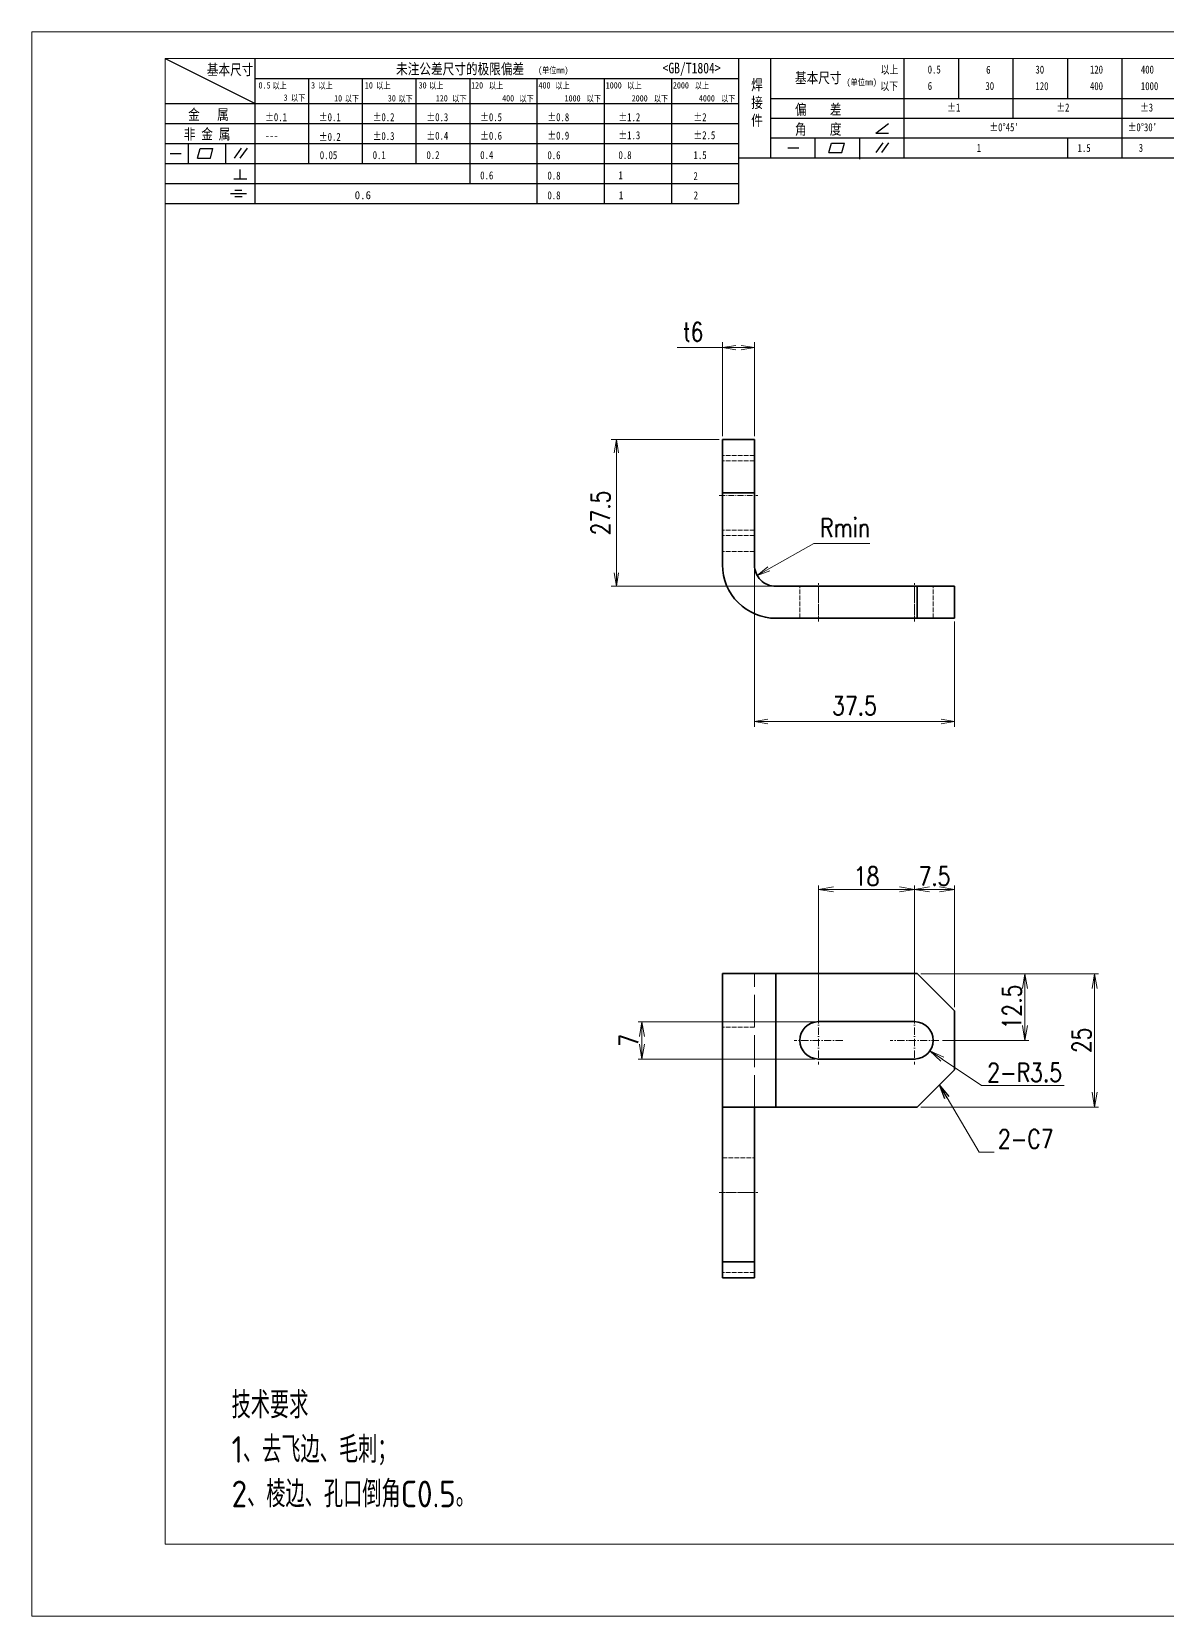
# Model space of a CAD drawing. Header units: millimetres. Extents: x -50143 to 104182, y -50696 to 54072.
# Drawn here: x -49723.8 to -49510.9, y 48681.1 to 48978.1 of the extents above; entities that cross this region are included whole.
import ezdxf

# ---------------------------------------------------------------- set-up
doc = ezdxf.new("R2010")
doc.units = ezdxf.units.MM
doc.header["$LTSCALE"] = 0.5
for name, pattern in [('AM_ISO02W050x2', [3.75, 3, -0.75]), ('AM_ISO08W050x2', [9, 6, -0.75, 1.5, -0.75]), ('DASHDOT', [18.5, 12, -3, 0.5, -3]), ('DASHED', [15, 12, -3])]:
    doc.linetypes.add(name, pattern=pattern)
for name, color, linetype, lineweight in [('DIM', 3, 'Continuous', 13), ('中心线', 2, 'AM_ISO08W050x2', 18), ('图框', 7, 'Continuous', 18), ('标注线', 3, 'Continuous', 18), ('粗实线', 7, 'Continuous', 35), ('虚线', 1, 'AM_ISO02W050x2', 18)]:
    doc.layers.add(name, color=color, linetype=linetype, lineweight=lineweight)
doc.layers.add('图\\M+19E79\\M+195B6\\M+18E9A', color=7, linetype='Continuous')
doc.layers.add('打印', color=7, linetype='Continuous', lineweight=15, plot=False)
doc.layers.add('打印-禁用', color=7, linetype='Continuous', lineweight=15, plot=False)
doc.styles.add('DIM', font='romans.shx', dxfattribs={"width": 0.8, "bigfont": 'bigfont.shx'})
doc.styles.add('国标', font='simfang.ttf', dxfattribs={"width": 0.8})
doc.styles.add('机械长仿宋', font='gbenor.shx', dxfattribs={"height": 1, "bigfont": 'gbcbig.shx'})
doc.dimstyles.new('DEH 1-1', dxfattribs={"dimtxt": 3.5, "dimasz": 2.5, "dimexe": 1, "dimexo": 0.625, "dimgap": 1.2, "dimtad": 1, "dimtoh": 1, "dimdsep": 46, "dimtxsty": 'DIM', "dimblk": 'OPEN', "dimcen": 0, "dimclrd": 8, "dimclre": 8, "dimclrt": 2, "dimazin": 2, "dimtfac": 0.5, "dimtmove": 0, "dimatfit": 3, "dimldrblk": 'OPEN', "dimfxl": 0, "dimtolj": 2, "dimlwd": 18, "dimlwe": 18, "dimarcsym": 0})
doc.dimstyles.new('DEH 1-1$0', dxfattribs={"dimtxt": 3.5, "dimasz": 2.5, "dimexe": 1, "dimexo": 0.625, "dimgap": 1.2, "dimtad": 1, "dimzin": 9, "dimdsep": 46, "dimtxsty": 'DIM', "dimblk": 'OPEN', "dimcen": 0, "dimclrd": 8, "dimclre": 8, "dimclrt": 2, "dimazin": 2, "dimtfac": 0.5, "dimtmove": 0, "dimatfit": 3, "dimldrblk": 'OPEN', "dimfxl": 0, "dimtolj": 2, "dimlwd": 18, "dimlwe": 18, "dimarcsym": 0})
doc.dimstyles.new('DEH 1-1$4', dxfattribs={"dimtxt": 3.5, "dimasz": 2.5, "dimexe": 1, "dimexo": 0.625, "dimgap": 1.2, "dimtad": 1, "dimtoh": 1, "dimdsep": 46, "dimtxsty": 'DIM', "dimblk": 'OPEN', "dimcen": 0, "dimclrd": 8, "dimclre": 8, "dimclrt": 2, "dimazin": 2, "dimtfac": 0.5, "dimtofl": 0, "dimtmove": 0, "dimatfit": 3, "dimldrblk": 'OPEN', "dimfxl": 0, "dimtolj": 2, "dimlwd": 18, "dimlwe": 18, "dimarcsym": 0})

# ---------------------------------------------------------------- blocks, each defined once
blk = doc.blocks.new('GZDEH零件A3图框V01版')
at = {"layer": '图\\M+19E79\\M+195B6\\M+18E9A', "color": 9}
for p, q in [((2882.49, -1554.46), (2899.37, -1562.92)), ((2899.37, -1581.67), (2899.37, -1554.46)), ((2990.09, -1581.67), (2990.09, -1554.46)), ((2996.09, -1573.08), (2996.09, -1554.46)), ((3021.09, -1561.98), (3021.09, -1554.46)), ((3031.31, -1561.98), (3031.31, -1554.46)), ((3041.53, -1561.98), (3041.53, -1554.46)), ((3051.75, -1561.98), (3051.75, -1554.46)), ((3061.98, -1561.98), (3061.98, -1554.46)), ((2899.37, -1558.24), (2990.09, -1558.24)), ((2909.45, -1574.17), (2909.45, -1558.24)), ((2919.53, -1574.17), (2919.53, -1558.24)), ((2929.61, -1574.17), (2929.61, -1558.24)), ((2939.69, -1577.92), (2939.69, -1558.24)), ((2952.29, -1581.67), (2952.29, -1558.24)), ((2964.89, -1581.67), (2964.89, -1558.24)), ((2977.49, -1581.67), (2977.49, -1558.24)), ((2996.09, -1561.98), (3113.09, -1561.98)), ((3021.09, -1573.08), (3021.09, -1561.98)), ((3041.53, -1565.68), (3041.53, -1561.98)), ((3061.98, -1573.08), (3061.98, -1561.98)), ((2882.49, -1562.92), (2990.09, -1562.92)), ((2882.49, -1566.67), (2990.09, -1566.67)), ((2996.09, -1565.68), (3113.09, -1565.68)), ((3015.75, -1568.51), (3018.15, -1566.66)), ((2882.49, -1570.42), (2990.09, -1570.42)), ((2886.92, -1574.12), (2886.92, -1570.42)), ((2893.91, -1574.12), (2893.91, -1570.42)), ((2996.09, -1569.38), (3113.09, -1569.38)), ((3004.42, -1573.08), (3004.42, -1569.38)), ((3006.97, -1572.12), (3007.45, -1570.33)), ((3007.45, -1570.33), (3009.86, -1570.33)), ((3009.39, -1572.12), (3009.86, -1570.33)), ((3012.75, -1573.08), (3012.75, -1569.38)), ((3015.75, -1568.51), (3018.15, -1568.51)), ((3015.81, -1572.12), (3017.15, -1570.26)), ((3016.89, -1572.12), (3018.23, -1570.26)), ((3051.75, -1573.08), (3051.75, -1569.38)), ((2883.43, -1572.27), (2885.49, -1572.27)), ((2888.59, -1573.16), (2889.07, -1571.37)), ((2888.59, -1573.16), (2891, -1573.16)), ((2889.07, -1571.37), (2891.48, -1571.37)), ((2891, -1573.16), (2891.48, -1571.37)), ((2895.52, -1573.16), (2896.85, -1571.3)), ((2896.6, -1573.16), (2897.94, -1571.3)), ((2990.09, -1573.08), (3113.09, -1573.08)), ((2999.26, -1571.23), (3001.32, -1571.23)), ((3006.97, -1572.12), (3009.39, -1572.12)), ((3012.75, -1573.33), (3012.75, -1573.08)), ((2882.49, -1574.17), (2990.09, -1574.17)), ((2895.42, -1577.05), (2897.81, -1577.05)), ((2896.58, -1577.05), (2896.58, -1575.28)), ((2882.49, -1577.92), (2990.09, -1577.92)), ((2894.79, -1579.77), (2897.77, -1579.77)), ((2895.57, -1579.17), (2896.92, -1579.17)), ((2882.49, -1581.67), (2990.09, -1581.67)), ((2895.57, -1580.37), (2896.93, -1580.37))]:
    blk.add_line(p, q, dxfattribs=at)
at = {"layer": '图框', "linetype": 'Continuous'}
for p, q in [((2882.49, -1554.46), (2882.49, -1832.96)), ((3272.49, -1554.46), (2882.49, -1554.46)), ((2882.49, -1832.96), (3272.49, -1832.96))]:
    blk.add_line(p, q, dxfattribs=at)
at = {"layer": '打印-禁用', "linetype": 'Continuous'}
for p, q in [((2857.49, -1549.46), (2857.49, -1846.46)), ((3277.49, -1549.46), (2857.49, -1549.46)), ((2857.49, -1846.46), (3277.49, -1846.46))]:
    blk.add_line(p, q, dxfattribs=at)
at = {"layer": '图\\M+19E79\\M+195B6\\M+18E9A', "color": 9, "style": '国标', "width": 0.8}
for s, height, p in [('基本尺寸', 2, (2890.33, -1557.58)), ('未注公差尺寸的极限偏差', 2, (2925.81, -1557.44)), ('<GB/T1804>', 2, (2975.78, -1557.27)), ('以上', 1.5, (3016.64, -1557.33)), ('0.5', 1.5, (3025.49, -1557.3)), ('6', 1.5, (3036.45, -1557.34)), ('30', 1.5, (3045.69, -1557.31)), ('120', 1.5, (3055.91, -1557.31)), ('400', 1.5, (3065.46, -1557.31)), ('30', 1.2, (2930.04, -1560.11)), ('基本尺寸', 2, (3000.6, -1559.1)), ('以下', 1.5, (3016.58, -1560.43)), ('6', 1.5, (3025.49, -1560.38)), ('30', 1.5, (3036.31, -1560.39)), ('120', 1.5, (3045.69, -1560.41)), ('400', 1.5, (3055.91, -1560.41)), ('1000', 1.5, (3065.46, -1560.41)), ('金   属', 2, (2886.82, -1565.98)), ('±0.1', 1.5, (2901.27, -1566.23)), ('±0.1', 1.5, (2911.35, -1566.23)), ('±0.2', 1.5, (2921.43, -1566.23)), ('±0.3', 1.5, (2931.51, -1566.23)), ('±0.5', 1.5, (2941.59, -1566.23)), ('±0.8', 1.5, (2954.19, -1566.23)), ('±1.2', 1.5, (2967.51, -1566.23)), ('±2', 1.5, (2981.58, -1566.23)), ('偏    差', 2, (3000.6, -1565.04)), ('±1', 1.5, (3029.16, -1564.42)), ('±2', 1.5, (3049.61, -1564.42)), ('±3', 1.5, (3065.3, -1564.42)), ('非 金 属', 2, (2886.02, -1569.65)), ('±0.3', 1.5, (2921.43, -1569.77)), ('±0.4', 1.5, (2931.51, -1569.71)), ('±0.6', 1.5, (2941.59, -1569.71)), ('±0.9', 1.5, (2954.19, -1569.68)), ('±1.3', 1.5, (2967.51, -1569.62)), ('±2.5', 1.5, (2981.58, -1569.61)), ('角    度', 2, (3000.6, -1568.74)), ("±0%%D45'", 1.5, (3037.06, -1568.12)), ("±0%%D30'", 1.5, (3062.98, -1568.12)), ('---', 1.5, (2901.27, -1569.65)), ('±0.2', 1.5, (2911.35, -1569.92)), ('1', 1.5, (3034.69, -1571.98)), ('1.5', 1.5, (3053.59, -1572.01)), ('3', 1.5, (3065.05, -1571.98)), ('0.1', 1.5, (2921.43, -1573.34)), ('0.2', 1.5, (2931.51, -1573.33)), ('0.4', 1.5, (2941.59, -1573.33)), ('0.6', 1.5, (2954.19, -1573.35)), ('0.8', 1.5, (2967.51, -1573.33)), ('1.5', 1.5, (2981.58, -1573.34)), ('0.6', 1.5, (2941.59, -1577.14)), ('0.8', 1.5, (2954.19, -1577.17)), ('1', 1.5, (2967.51, -1577.12)), ('2', 1.5, (2981.58, -1577.26)), ('0.8', 1.5, (2954.19, -1580.87)), ('1', 1.5, (2967.59, -1580.86)), ('2', 1.5, (2981.62, -1580.89))]:
    blk.add_text(s, height=height, dxfattribs=at).set_placement(p)
at = {"layer": '图\\M+19E79\\M+195B6\\M+18E9A', "color": 9, "lineweight": 15, "style": '国标', "width": 0.8}
for s, p in [('(单位mm)', (2952.44, -1557.27)), ('0.5', (2900.03, -1560.11)), ('以上', (2902.64, -1560.16)), ('3', (2909.88, -1560.11)), ('以上', (2911.25, -1560.16)), ('10', (2919.96, -1560.11)), ('以上', (2922.09, -1560.16)), ('以上', (2932.02, -1560.16)), ('120', (2939.88, -1560.11)), ('以上', (2943.21, -1560.16)), ('400', (2952.52, -1560.11)), ('以上', (2955.68, -1560.16)), ('1000', (2965.12, -1560.11)), ('以上', (2969.16, -1560.16)), ('2000', (2977.72, -1560.11)), ('以上', (2981.8, -1560.16)), ('(单位mm)', (3010.27, -1559.51)), ('3', (2904.73, -1562.41)), ('以下', (2906.1, -1562.46)), ('10', (2914.19, -1562.54)), ('以下', (2916.18, -1562.59)), ('30', (2924.27, -1562.54)), ('以下', (2926.26, -1562.59)), ('120', (2933.26, -1562.54)), ('以下', (2936.34, -1562.59)), ('400', (2945.7, -1562.54)), ('以下', (2948.94, -1562.59)), ('1000', (2957.41, -1562.54)), ('以下', (2961.54, -1562.59)), ('2000', (2969.99, -1562.54)), ('以下', (2974.14, -1562.59)), ('4000', (2982.59, -1562.54)), ('以下', (2986.74, -1562.59))]:
    blk.add_text(s, height=1.2, dxfattribs=at).set_placement(p)
at = {"layer": '图\\M+19E79\\M+195B6\\M+18E9A', "color": 9, "lineweight": 13, "style": '国标'}
blk.add_text('0.6', height=1.5, dxfattribs=at).set_placement((2918.05, -1580.85))
at = {"layer": '图\\M+19E79\\M+195B6\\M+18E9A', "color": 9, "insert": (2992.39, -1558.41), "char_height": 2, "width": 3.1877, "attachment_point": 1, "style": '国标'}
blk.add_mtext('焊\\P接\\P件', dxfattribs=at)
at = {"layer": '图\\M+19E79\\M+195B6\\M+18E9A', "color": 9, "insert": (2911.51, -1573.37), "char_height": 1.5, "attachment_point": 7, "style": '国标'}
blk.add_mtext_dynamic_manual_height_columns('0.05', width=5.1982, gutter_width=12.5, heights=[0], dxfattribs=at)
blk = doc.blocks.new('DEH A3')
at = {"layer": '图框'}
blk.add_blockref('GZDEH零件A3图框V01版', (-2857.49, 1846.46), dxfattribs=at)
blk = doc.blocks.new('_Open')
at = {"color": 0, "linetype": 'ByBlock', "lineweight": -2}
for p, q in [((-1, 0.17), (0, 0)), ((-1, -0.17), (0, 0)), ((0, 0), (-1, 0))]:
    blk.add_line(p, q, dxfattribs=at)
blk = doc.blocks.new('*D20')
at = {"layer": 'Defpoints', "color": 0, "transparency": 16777216}
for p in [(-49594.26, 48901.66), (-49614.16, 48874.16), (-49571.01, 48874.16)]:
    blk.add_point(p, dxfattribs=at)
at = {"layer": '标注线', "color": 8, "lineweight": 18, "transparency": 16777216}
for p, q in [((-49594.89, 48901.66), (-49615.16, 48901.66)), ((-49614.16, 48899.16), (-49614.16, 48876.66)), ((-49571.64, 48874.16), (-49615.16, 48874.16))]:
    blk.add_line(p, q, dxfattribs=at)
at = {"layer": '标注线', "color": 8, "lineweight": 18, "transparency": 16777216, "xscale": 2.5, "yscale": 2.5, "zscale": 2.5}
for p, rotation in [((-49614.16, 48901.66), 90), ((-49614.16, 48874.16), 270)]:
    blk.add_blockref('_Open', p, dxfattribs=dict(at, rotation=rotation))
at = {"layer": '标注线', "color": 2, "transparency": 16777216, "insert": (-49617.11, 48887.91), "char_height": 3.5, "attachment_point": 5, "rotation": 90, "style": 'DIM'}
blk.add_mtext('\\A2;27.5', dxfattribs=at)
blk = doc.blocks.new('*D21')
at = {"layer": 'Defpoints', "color": 0, "transparency": 16777216}
for p in [(-49588.26, 48884.91), (-49550.76, 48868.16), (-49550.76, 48848.83)]:
    blk.add_point(p, dxfattribs=at)
at = {"layer": '标注线', "color": 8, "lineweight": 18, "transparency": 16777216}
for p, q in [((-49588.26, 48884.29), (-49588.26, 48847.83)), ((-49550.76, 48867.54), (-49550.76, 48847.83)), ((-49585.76, 48848.83), (-49553.26, 48848.83))]:
    blk.add_line(p, q, dxfattribs=at)
at = {"layer": '标注线', "color": 8, "lineweight": 18, "transparency": 16777216, "xscale": 2.5, "yscale": 2.5, "zscale": 2.5, "rotation": 180}
blk.add_blockref('_Open', (-49588.26, 48848.83), dxfattribs=at)
at = {"layer": '标注线', "color": 8, "lineweight": 18, "transparency": 16777216, "xscale": 2.5, "yscale": 2.5, "zscale": 2.5}
blk.add_blockref('_Open', (-49550.76, 48848.83), dxfattribs=at)
at = {"layer": '标注线', "color": 2, "transparency": 16777216, "insert": (-49569.51, 48851.78), "char_height": 3.5, "attachment_point": 5, "style": 'DIM'}
blk.add_mtext('\\A2;37.5', dxfattribs=at)
blk = doc.blocks.new('*D22')
at = {"layer": 'Defpoints', "color": 0, "transparency": 16777216}
for p in [(-49594.26, 48918.89), (-49594.26, 48901.66), (-49588.26, 48901.66)]:
    blk.add_point(p, dxfattribs=at)
at = {"layer": '标注线', "color": 8, "lineweight": 18, "transparency": 16777216}
for p, q in [((-49594.26, 48918.89), (-49602.76, 48918.89)), ((-49594.26, 48902.29), (-49594.26, 48919.89)), ((-49590.76, 48918.89), (-49591.76, 48918.89)), ((-49588.26, 48902.29), (-49588.26, 48919.89))]:
    blk.add_line(p, q, dxfattribs=at)
at = {"layer": '标注线', "color": 8, "lineweight": 18, "transparency": 16777216, "xscale": 2.5, "yscale": 2.5, "zscale": 2.5, "rotation": 180}
blk.add_blockref('_Open', (-49594.26, 48918.89), dxfattribs=at)
at = {"layer": '标注线', "color": 8, "lineweight": 18, "transparency": 16777216, "xscale": 2.5, "yscale": 2.5, "zscale": 2.5}
blk.add_blockref('_Open', (-49588.26, 48918.89), dxfattribs=at)
at = {"layer": '标注线', "color": 2, "transparency": 16777216, "insert": (-49599.76, 48921.84), "char_height": 3.5, "attachment_point": 5, "style": 'DIM'}
blk.add_mtext('\\A2;{\\Fromans,bigfont|c134;t}6', dxfattribs=at)
blk = doc.blocks.new('*D23')
at = {"layer": 'Defpoints', "color": 0, "transparency": 16777216}
for p in [(-49584.26, 48878.16), (-49587.74, 48876.19)]:
    blk.add_point(p, dxfattribs=at)
at = {"layer": '标注线', "color": 8, "lineweight": 18, "transparency": 16777216}
for p, q in [((-49577.16, 48882.18), (-49585.57, 48877.42)), ((-49566.62, 48882.18), (-49577.16, 48882.18))]:
    blk.add_line(p, q, dxfattribs=at)
at = {"layer": '标注线', "color": 8, "lineweight": 18, "transparency": 16777216, "xscale": 2.5, "yscale": 2.5, "zscale": 2.5, "rotation": 209.4761640754798}
blk.add_blockref('_Open', (-49587.74, 48876.19), dxfattribs=at)
at = {"layer": '标注线', "color": 2, "transparency": 16777216, "insert": (-49571.29, 48885.13), "char_height": 3.5, "attachment_point": 5, "style": 'DIM'}
blk.add_mtext('\\A2;{\\Fromans,bigfont|c134;Rmin}', dxfattribs=at)
blk = doc.blocks.new('*D32')
at = {"layer": 'Defpoints', "color": 0, "transparency": 16777216}
for p in [(-49557.76, 48801.55), (-49524.48, 48801.55), (-49557.76, 48776.55)]:
    blk.add_point(p, dxfattribs=at)
at = {"layer": 'DIM', "color": 8, "lineweight": 18, "transparency": 16777216}
for p, q in [((-49557.06, 48801.55), (-49523.78, 48801.55)), ((-49524.48, 48779.35), (-49524.48, 48798.75)), ((-49557.06, 48776.55), (-49523.78, 48776.55))]:
    blk.add_line(p, q, dxfattribs=at)
at = {"layer": 'DIM', "color": 8, "lineweight": 18, "transparency": 16777216, "xscale": 2.8, "yscale": 2.8, "zscale": 2.8}
for p, rotation in [((-49524.48, 48801.55), 90), ((-49524.48, 48776.55), 270)]:
    blk.add_blockref('_Open', p, dxfattribs=dict(at, rotation=rotation))
at = {"layer": 'DIM', "color": 2, "transparency": 16777216, "insert": (-49526.93, 48789.05), "char_height": 3.5, "attachment_point": 5, "rotation": 90, "style": 'DIM'}
blk.add_mtext('\\A2;25', dxfattribs=at)
blk = doc.blocks.new('*D33')
at = {"layer": 'Defpoints', "color": 0, "transparency": 16777216}
for p in [(-49550.76, 48817.35), (-49550.76, 48794.55), (-49558.26, 48792.55)]:
    blk.add_point(p, dxfattribs=at)
at = {"layer": 'DIM', "color": 8, "lineweight": 18, "transparency": 16777216}
for p, q in [((-49558.26, 48793.25), (-49558.26, 48818.05)), ((-49550.76, 48795.25), (-49550.76, 48818.05)), ((-49555.46, 48817.35), (-49553.56, 48817.35))]:
    blk.add_line(p, q, dxfattribs=at)
at = {"layer": 'DIM', "color": 8, "lineweight": 18, "transparency": 16777216, "xscale": 2.8, "yscale": 2.8, "zscale": 2.8, "rotation": 180}
blk.add_blockref('_Open', (-49558.26, 48817.35), dxfattribs=at)
at = {"layer": 'DIM', "color": 8, "lineweight": 18, "transparency": 16777216, "xscale": 2.8, "yscale": 2.8, "zscale": 2.8}
blk.add_blockref('_Open', (-49550.76, 48817.35), dxfattribs=at)
at = {"layer": 'DIM', "color": 2, "transparency": 16777216, "insert": (-49554.51, 48819.8), "char_height": 3.5, "attachment_point": 5, "style": 'DIM'}
blk.add_mtext('\\A2;7.5', dxfattribs=at)
blk = doc.blocks.new('*D34')
at = {"layer": 'Defpoints', "color": 0, "transparency": 16777216}
for p in [(-49558.26, 48817.35), (-49576.26, 48792.55), (-49558.26, 48792.55)]:
    blk.add_point(p, dxfattribs=at)
at = {"layer": 'DIM', "color": 8, "lineweight": 18, "transparency": 16777216}
for p, q in [((-49576.26, 48793.25), (-49576.26, 48818.05)), ((-49558.26, 48793.25), (-49558.26, 48818.05)), ((-49573.46, 48817.35), (-49561.06, 48817.35))]:
    blk.add_line(p, q, dxfattribs=at)
at = {"layer": 'DIM', "color": 8, "lineweight": 18, "transparency": 16777216, "xscale": 2.8, "yscale": 2.8, "zscale": 2.8, "rotation": 180}
blk.add_blockref('_Open', (-49576.26, 48817.35), dxfattribs=at)
at = {"layer": 'DIM', "color": 8, "lineweight": 18, "transparency": 16777216, "xscale": 2.8, "yscale": 2.8, "zscale": 2.8}
blk.add_blockref('_Open', (-49558.26, 48817.35), dxfattribs=at)
at = {"layer": 'DIM', "color": 2, "transparency": 16777216, "insert": (-49567.26, 48819.8), "char_height": 3.5, "attachment_point": 5, "style": 'DIM'}
blk.add_mtext('\\A2;18', dxfattribs=at)
blk = doc.blocks.new('*D35')
at = {"layer": 'Defpoints', "color": 0, "transparency": 16777216}
for p in [(-49557.76, 48801.55), (-49537.55, 48801.55), (-49553.71, 48789.05)]:
    blk.add_point(p, dxfattribs=at)
at = {"layer": 'DIM', "color": 8, "lineweight": 18, "transparency": 16777216}
for p, q in [((-49557.06, 48801.55), (-49536.85, 48801.55)), ((-49537.55, 48791.85), (-49537.55, 48798.75)), ((-49553.01, 48789.05), (-49536.85, 48789.05))]:
    blk.add_line(p, q, dxfattribs=at)
at = {"layer": 'DIM', "color": 8, "lineweight": 18, "transparency": 16777216, "xscale": 2.8, "yscale": 2.8, "zscale": 2.8}
for p, rotation in [((-49537.55, 48801.55), 90), ((-49537.55, 48789.05), 270)]:
    blk.add_blockref('_Open', p, dxfattribs=dict(at, rotation=rotation))
at = {"layer": 'DIM', "color": 2, "transparency": 16777216, "insert": (-49539.99, 48795.3), "char_height": 3.5, "attachment_point": 5, "rotation": 90, "style": 'DIM'}
blk.add_mtext('\\A2;12.5', dxfattribs=at)
blk = doc.blocks.new('*D36')
at = {"layer": 'Defpoints', "color": 0, "transparency": 16777216}
for p in [(-49558.26, 48789.05), (-49555.36, 48787.1)]:
    blk.add_point(p, dxfattribs=at)
at = {"layer": 'DIM', "color": 8, "lineweight": 18, "transparency": 16777216}
for p, q in [((-49545.71, 48780.6), (-49553.04, 48785.54)), ((-49530.21, 48780.6), (-49545.71, 48780.6))]:
    blk.add_line(p, q, dxfattribs=at)
at = {"layer": 'DIM', "color": 8, "lineweight": 18, "transparency": 16777216, "xscale": 2.8, "yscale": 2.8, "zscale": 2.8, "rotation": 146.05047410449}
blk.add_blockref('_Open', (-49555.36, 48787.1), dxfattribs=at)
at = {"layer": 'DIM', "color": 2, "transparency": 16777216, "insert": (-49537.61, 48783.05), "char_height": 3.5, "attachment_point": 5, "style": 'DIM'}
blk.add_mtext('\\A2;{\\Fromans,bigfont|c134;2-}R3.5', dxfattribs=at)
blk = doc.blocks.new('*D269')
at = {"layer": 'Defpoints', "color": 0, "transparency": 16777216}
for p in [(-49609.36, 48792.55), (-49576.26, 48792.55), (-49576.26, 48785.55)]:
    blk.add_point(p, dxfattribs=at)
at = {"layer": 'DIM', "color": 8, "lineweight": 18, "transparency": 16777216}
for p, q in [((-49576.96, 48792.55), (-49610.05, 48792.55)), ((-49609.36, 48788.35), (-49609.36, 48789.75)), ((-49576.96, 48785.55), (-49610.05, 48785.55))]:
    blk.add_line(p, q, dxfattribs=at)
at = {"layer": 'DIM', "color": 8, "lineweight": 18, "transparency": 16777216, "xscale": 2.8, "yscale": 2.8, "zscale": 2.8}
for p, rotation in [((-49609.36, 48792.55), 90), ((-49609.36, 48785.55), 270)]:
    blk.add_blockref('_Open', p, dxfattribs=dict(at, rotation=rotation))
at = {"layer": 'DIM', "color": 2, "transparency": 16777216, "insert": (-49611.8, 48789.05), "char_height": 3.5, "attachment_point": 5, "rotation": 90, "style": 'DIM'}
blk.add_mtext('\\A2;7', dxfattribs=at)

msp = doc.modelspace()

# ---------------------------------------------------------------- linework, layer by layer
at = {"layer": '中心线', "linetype": 'DASHDOT', "ltscale": 0.179999}
for p, q in [((-49594.861, 48891.16), (-49587.661, 48891.16)), ((-49558.261, 48867.56), (-49558.261, 48874.76))]:
    msp.add_line(p, q, dxfattribs=at)
at = {"layer": '中心线', "linetype": 'DASHDOT', "ltscale": 0.180002}
for p, q in [((-49576.261, 48867.56), (-49576.261, 48874.76)), ((-49594.861, 48760.555), (-49587.661, 48760.555))]:
    msp.add_line(p, q, dxfattribs=at)
at = {"layer": '中心线', "linetype": 'DASHDOT', "ltscale": 0.227502}
for p, q in [((-49576.261, 48793.605), (-49576.261, 48784.505)), ((-49558.261, 48793.605), (-49558.261, 48784.505))]:
    msp.add_line(p, q, dxfattribs=at)
at = {"layer": '中心线', "linetype": 'DASHDOT', "ltscale": 0.227499}
for p, q in [((-49571.711, 48789.055), (-49580.811, 48789.055)), ((-49553.711, 48789.055), (-49562.811, 48789.055))]:
    msp.add_line(p, q, dxfattribs=at)
at = {"layer": '打印'}
msp.add_lwpolyline([(-49723.782, 48978.103), (-49303.782, 48978.103), (-49303.782, 48681.103), (-49723.782, 48681.103)], close=True, dxfattribs=at)
at = {"layer": '粗实线', "ltscale": 0.15}
for p, q in [((-49588.261, 48901.66), (-49594.261, 48901.66)), ((-49588.261, 48891.66), (-49594.261, 48891.66)), ((-49557.761, 48874.16), (-49557.761, 48868.16)), ((-49550.761, 48874.16), (-49550.761, 48868.16)), ((-49588.261, 48747.555), (-49594.261, 48747.555)), ((-49588.261, 48744.555), (-49594.261, 48744.555))]:
    msp.add_line(p, q, dxfattribs=at)
at = {"layer": '粗实线', "ltscale": 0.25}
for p, q in [((-49594.261, 48891.66), (-49594.261, 48901.66)), ((-49588.261, 48891.66), (-49588.261, 48901.66)), ((-49584.261, 48801.555), (-49594.261, 48801.555)), ((-49584.261, 48776.555), (-49594.261, 48776.555))]:
    msp.add_line(p, q, dxfattribs=at)
at = {"layer": '粗实线', "ltscale": 0.3375}
for p, q in [((-49594.261, 48891.66), (-49594.261, 48878.16)), ((-49588.261, 48878.16), (-49588.261, 48891.66))]:
    msp.add_line(p, q, dxfattribs=at)
at = {"layer": '粗实线'}
for p, q in [((-49584.261, 48874.16), (-49557.761, 48874.16)), ((-49584.261, 48868.16), (-49557.761, 48868.16)), ((-49594.261, 48776.555), (-49594.261, 48801.555)), ((-49584.261, 48776.555), (-49584.261, 48801.555)), ((-49584.261, 48801.555), (-49557.761, 48801.555)), ((-49594.261, 48747.555), (-49594.261, 48776.555)), ((-49588.261, 48747.555), (-49588.261, 48776.555)), ((-49584.261, 48776.555), (-49557.761, 48776.555))]:
    msp.add_line(p, q, dxfattribs=at)
at = {"layer": '粗实线', "ltscale": 0.175}
for p, q in [((-49550.761, 48874.16), (-49557.761, 48874.16)), ((-49557.761, 48868.16), (-49550.761, 48868.16))]:
    msp.add_line(p, q, dxfattribs=at)
at = {"layer": '粗实线', "ltscale": 0.247487}
for p, q in [((-49557.761, 48801.555), (-49550.761, 48794.555)), ((-49557.761, 48776.555), (-49550.761, 48783.555))]:
    msp.add_line(p, q, dxfattribs=at)
at = {"layer": '粗实线', "ltscale": 0.275}
msp.add_line((-49550.761, 48794.555), (-49550.761, 48783.555), dxfattribs=at)
at = {"layer": '粗实线', "ltscale": 0.45}
for p, q in [((-49558.261, 48792.555), (-49576.261, 48792.555)), ((-49576.261, 48785.555), (-49558.261, 48785.555))]:
    msp.add_line(p, q, dxfattribs=at)
at = {"layer": '粗实线', "ltscale": 0.075}
for p, q in [((-49594.261, 48744.555), (-49594.261, 48747.555)), ((-49588.261, 48744.555), (-49588.261, 48747.555))]:
    msp.add_line(p, q, dxfattribs=at)
at = {"layer": '粗实线'}
for centre, radius, start, end in [((-49584.261, 48878.16), 10, 179.99997, 269.99997), ((-49584.261, 48878.16), 4, 179.99997, 269.99997), ((-49576.261, 48789.055), 3.5, 90.00001, 270.00001), ((-49558.261, 48789.055), 3.5, 270.00001, 90.00001)]:
    msp.add_arc(centre, radius, start, end, dxfattribs=at)
at = {"layer": '虚线', "linetype": 'DASHED', "ltscale": 0.15}
for p, q in [((-49588.261, 48898.66), (-49594.261, 48898.66)), ((-49588.261, 48897.66), (-49594.261, 48897.66)), ((-49588.261, 48884.66), (-49594.261, 48884.66)), ((-49588.261, 48883.66), (-49594.261, 48883.66)), ((-49588.261, 48880.66), (-49594.261, 48880.66)), ((-49579.761, 48868.16), (-49579.761, 48874.16)), ((-49576.261, 48874.16), (-49576.261, 48868.16)), ((-49576.261, 48874.16), (-49576.261, 48868.16)), ((-49558.261, 48874.16), (-49558.261, 48868.16)), ((-49558.261, 48874.16), (-49558.261, 48868.16)), ((-49557.761, 48868.16), (-49557.761, 48874.16)), ((-49554.761, 48868.16), (-49554.761, 48874.16)), ((-49588.261, 48791.555), (-49594.261, 48791.555)), ((-49594.261, 48767.055), (-49588.261, 48767.055)), ((-49588.261, 48760.555), (-49594.261, 48760.555)), ((-49588.261, 48760.555), (-49594.261, 48760.555)), ((-49588.261, 48747.555), (-49594.261, 48747.555)), ((-49588.261, 48745.555), (-49594.261, 48745.555)), ((-49588.261, 48745.555), (-49594.261, 48745.555)), ((-49588.261, 48744.555), (-49594.261, 48744.555))]:
    msp.add_line(p, q, dxfattribs=at)
at = {"layer": '虚线', "linetype": 'DASHED'}
for p, q in [((-49588.261, 48776.555), (-49588.261, 48801.555)), ((-49584.261, 48776.555), (-49584.261, 48801.555))]:
    msp.add_line(p, q, dxfattribs=at)

# ---------------------------------------------------------------- block references
at = {"layer": '图框'}
msp.add_blockref('DEH A3', (-49723.782, 48681.103), dxfattribs=at)

# ---------------------------------------------------------------- texts
at = {"layer": 'DIM', "color": 2, "insert": (-49542.625, 48768.821), "char_height": 3.5, "attachment_point": 7, "style": 'DIM'}
msp.add_mtext('\\A2;{\\Fromans,bigfont|c134;2-}C7', dxfattribs=at)
at = {"layer": '标注线', "color": 2, "insert": (-49686.304, 48701.486), "char_height": 5, "width": 114.82461, "attachment_point": 7, "style": '机械长仿宋'}
msp.add_mtext('\\A2;技术要求\\P1、去飞边、毛刺；\\P2、棱边、孔口倒角C0.5。', dxfattribs=at)

# ---------------------------------------------------------------- dimensions: what is measured, and where the dimension line sits
at = {"layer": 'DIM'}
for base, p1, p2, picture, middle in [((-49558.261, 48817.349), (-49576.261, 48792.555), (-49558.261, 48792.555), '*D34', (-49567.261, 48819.799)), ((-49550.761, 48817.349), (-49558.261, 48792.555), (-49550.761, 48794.555), '*D33', (-49554.511, 48819.799))]:
    dim = msp.add_linear_dim(base=base, p1=p1, p2=p2, dimstyle='DEH 1-1$0', override={"dimasz": 2.8, "dimexe": 0.69965, "dimexo": 0.69965, "dimgap": 0.69965}, dxfattribs=at)
    dim.commit()
    dim.dimension.update_dxf_attribs({"geometry": picture, "text_midpoint": middle})
for base, p1, p2, picture, middle in [((-49524.483, 48801.555), (-49557.761, 48776.555), (-49557.761, 48801.555), '*D32', (-49526.932, 48789.055)), ((-49537.545, 48801.555), (-49553.711, 48789.055), (-49557.761, 48801.555), '*D35', (-49539.995, 48795.305)), ((-49609.355, 48792.555), (-49576.261, 48785.555), (-49576.261, 48792.555), '*D269', (-49611.805, 48789.055))]:
    dim = msp.add_linear_dim(base=base, p1=p1, p2=p2, angle=90, dimstyle='DEH 1-1$0', override={"dimasz": 2.8, "dimexe": 0.69965, "dimexo": 0.69965, "dimgap": 0.69965}, dxfattribs=at)
    dim.commit()
    dim.dimension.update_dxf_attribs({"geometry": picture, "text_midpoint": middle})
dim = msp.add_radius_dim(center=(-49558.261, 48789.055), mpoint=(-49555.358, 48787.1), text='{\\Fromans,bigfont|c134;2-}<>', dimstyle='DEH 1-1$4', override={"dimasz": 2.8, "dimexe": 0.69965, "dimexo": 0.69965, "dimgap": 0.69965}, dxfattribs=at)
dim.commit()
dim.dimension.update_dxf_attribs({"geometry": '*D36', "text_midpoint": (-49537.609, 48780.604), "dimtype": 164})
at = {"layer": '标注线'}
dim = msp.add_linear_dim(base=(-49594.261, 48918.887), p1=(-49588.261, 48901.66), p2=(-49594.261, 48901.66), text='{\\Fromans,bigfont|c134;t}<>', dimstyle='DEH 1-1$0', dxfattribs=at)
dim.commit()
dim.dimension.update_dxf_attribs({"geometry": '*D22', "text_midpoint": (-49599.761, 48921.837)})
dim = msp.add_linear_dim(base=(-49614.157, 48874.16), p1=(-49594.261, 48901.66), p2=(-49571.011, 48874.16), angle=90, dimstyle='DEH 1-1$0', dxfattribs=at)
dim.commit()
dim.dimension.update_dxf_attribs({"geometry": '*D20', "text_midpoint": (-49617.107, 48887.91)})
dim = msp.add_radius_dim(center=(-49584.261, 48878.16), mpoint=(-49587.744, 48876.192), text='{\\Fromans,bigfont|c134;Rmin}', dimstyle='DEH 1-1$4', override={"dimtmove": 1}, dxfattribs=at)
dim.commit()
dim.dimension.update_dxf_attribs({"geometry": '*D23', "text_midpoint": (-49577.158, 48882.175), "dimtype": 164})
dim = msp.add_linear_dim(base=(-49550.761, 48848.835), p1=(-49588.261, 48884.91), p2=(-49550.761, 48868.16), dimstyle='DEH 1-1$0', dxfattribs=at)
dim.commit()
dim.dimension.update_dxf_attribs({"geometry": '*D21', "text_midpoint": (-49569.511, 48851.785)})

# ---------------------------------------------------------------- leaders
at = {"layer": 'DIM'}
msp.add_leader([(-49553.599, 48780.717), (-49546.125, 48768.121), (-49543.325, 48768.121)], dimstyle='DEH 1-1', override={"dimasz": 2.8, "dimexe": 0.69965, "dimexo": 0.69965, "dimgap": 0.69965}, dxfattribs=at)

doc.saveas('drawing.dxf')
